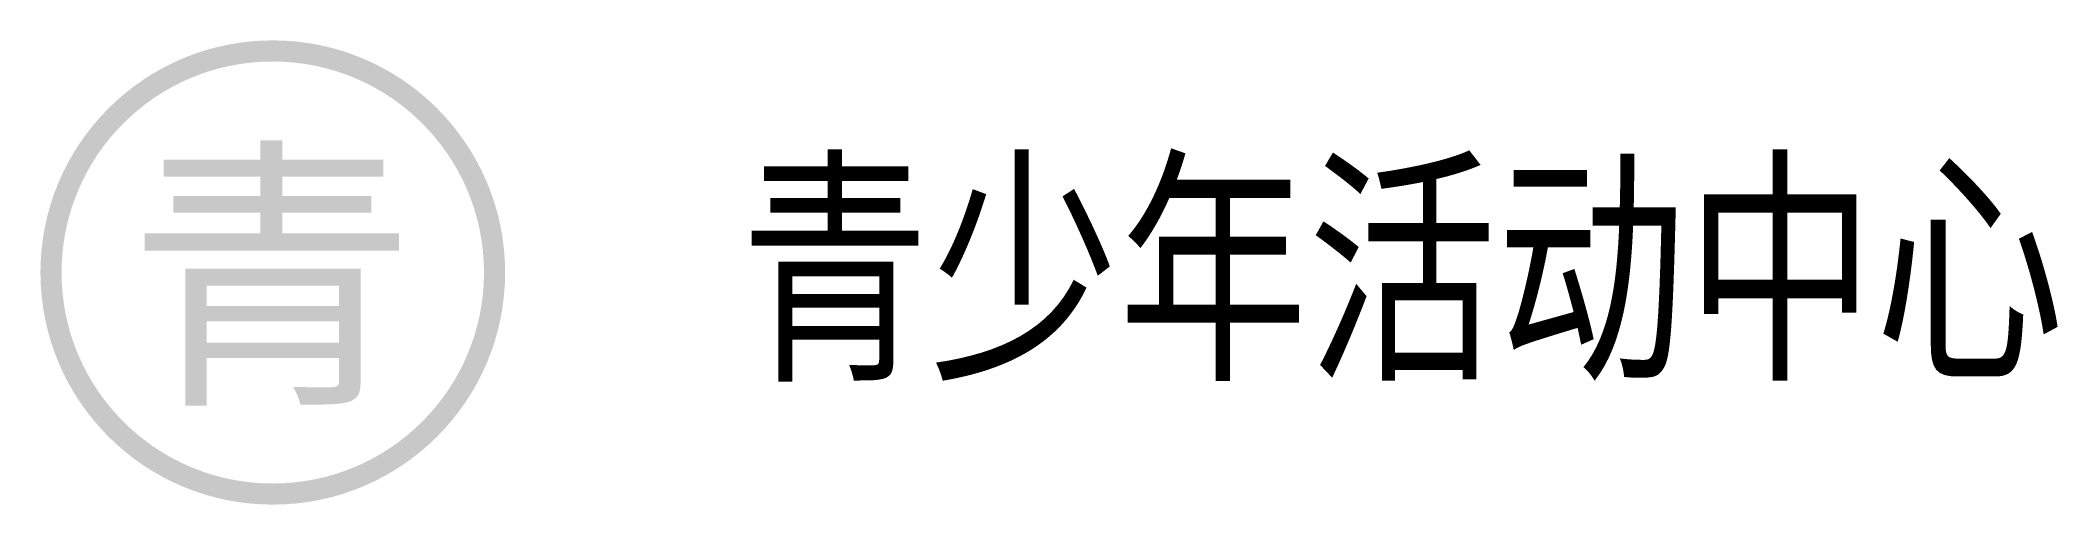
# Model space of a CAD drawing. Header units: millimetres. Extents: x -4.4 to 33.8, y -4.3 to 4.5.
import ezdxf

# ---------------------------------------------------------------- set-up
doc = ezdxf.new("R2010")
doc.units = ezdxf.units.MM
doc.layers.add('设施图块', color=7, linetype='Continuous')
doc.styles.add('HT', font='SIMHEI.TTF')
doc.styles.add('设施块标注', font='SIMFANG.TTF', dxfattribs={"width": 0.75})

msp = doc.modelspace()

# ---------------------------------------------------------------- hatches: boundary and pattern name
at = {"layer": '设施图块'}
h = msp.add_hatch(color=5, dxfattribs=at)
edge = h.paths.add_edge_path()
edge.add_arc((-0.014, 0.087), 4.4, 0, 360)
edge = h.paths.add_edge_path(flags=16)
edge.add_arc((-0.014, 0.087), 4, 0, 360)

# ---------------------------------------------------------------- texts
at = {"layer": '设施图块', "color": 5, "style": 'HT'}
msp.add_text('青', height=4, dxfattribs=at).set_placement((-2.759, -1.993))
at = {"layer": '设施图块', "style": '设施块标注', "width": 0.75}
msp.add_attdef('青少年活动中心', (8.845, -1.588), '青少年活动中心', height=3.5, dxfattribs=at)

doc.saveas('drawing.dxf')
